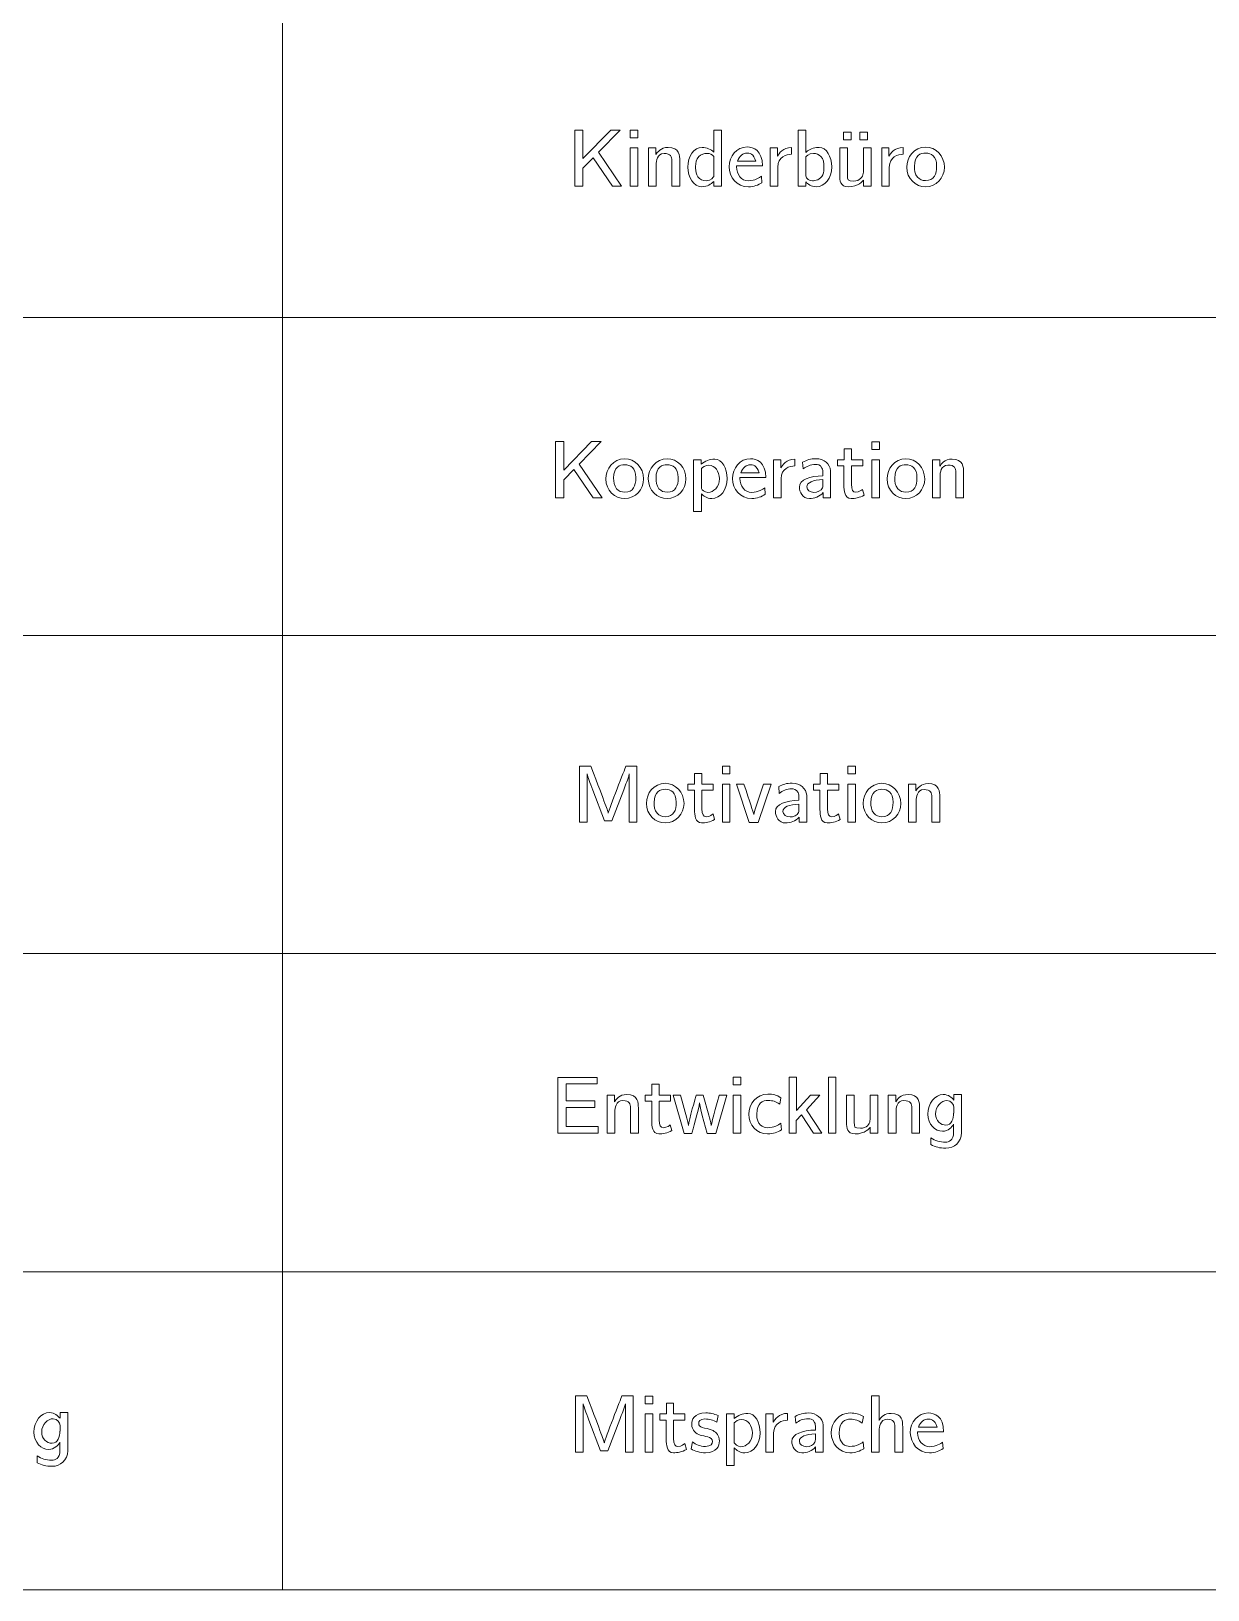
# Model space of a CAD drawing. Header units: inches. Extents: x 0 to 450, y -250 to 0.
# Drawn here: x 130.3 to 222.7, y -250 to -127.5 of the extents above; entities that cross this region are included whole.
import ezdxf

# ---------------------------------------------------------------- set-up
doc = ezdxf.new("R2010")
doc.units = ezdxf.units.IN
doc.header["$MEASUREMENT"] = 0
doc.layers.add('Ebene 1', color=7, linetype='Continuous')
doc.layers.add('Raster', color=7, linetype='Continuous')

msp = doc.modelspace()

# ---------------------------------------------------------------- linework, layer by layer
at = {"layer": 'Ebene 1', "color": 250, "lineweight": 18}
for points in [[(172.98, -135.27), (173.62, -135.27), (173.62, -137.5), (175.8, -135.27), (176.55, -135.27), (174.84, -137.02), (176.65, -139.68), (175.93, -139.68), (174.42, -137.45), (173.62, -138.27), (173.62, -139.68), (172.98, -139.68), (172.98, -135.27)], [(177.34, -135.27), (177.94, -135.27), (177.94, -135.87), (177.34, -135.87), (177.34, -135.27)], [(194.08, -135.45), (194.68, -135.45), (194.68, -136.04), (194.08, -136.04), (194.08, -135.45)], [(195.38, -135.45), (195.98, -135.45), (195.98, -136.04), (195.38, -136.04), (195.38, -135.45)], [(177.34, -136.68), (177.94, -136.68), (177.94, -139.68), (177.34, -139.68), (177.34, -136.68)], [(171.47, -159.76), (172.11, -159.76), (172.11, -161.99), (174.29, -159.76), (175.04, -159.76), (173.33, -161.52), (175.14, -164.18), (174.42, -164.18), (172.91, -161.95), (172.11, -162.77), (172.11, -164.18), (171.47, -164.18), (171.47, -159.76)], [(196.31, -159.77), (196.91, -159.77), (196.91, -160.37), (196.31, -160.37), (196.31, -159.77)], [(196.31, -161.18), (196.91, -161.18), (196.91, -164.18), (196.31, -164.18), (196.31, -161.18)], [(184.57, -185.27), (185.16, -185.27), (185.16, -185.87), (184.57, -185.87), (184.57, -185.27)], [(194.43, -185.27), (195.03, -185.27), (195.03, -185.87), (194.43, -185.87), (194.43, -185.27)], [(184.57, -186.68), (185.16, -186.68), (185.16, -189.68), (184.57, -189.68), (184.57, -186.68)], [(194.43, -186.68), (195.03, -186.68), (195.03, -189.68), (194.43, -189.68), (194.43, -186.68)], [(171.65, -209.73), (174.73, -209.73), (174.73, -210.23), (172.31, -210.23), (172.31, -211.58), (174.54, -211.58), (174.54, -212.09), (172.31, -212.09), (172.31, -213.59), (174.82, -213.59), (174.82, -214.12), (171.65, -214.12), (171.65, -209.73)], [(185.42, -209.71), (186.02, -209.71), (186.02, -210.31), (185.42, -210.31), (185.42, -209.71)], [(189.83, -209.71), (190.39, -209.71), (190.39, -212.32), (191.5, -211.12), (192.23, -211.12), (191.17, -212.27), (192.38, -214.12), (191.73, -214.12), (190.79, -212.67), (190.38, -213.11), (190.38, -214.12), (189.83, -214.12), (189.83, -209.71)], [(192.91, -209.71), (193.5, -209.71), (193.5, -214.12), (192.91, -214.12), (192.91, -209.71)], [(185.42, -211.12), (186.02, -211.12), (186.02, -214.12), (185.42, -214.12), (185.42, -211.12)], [(178.51, -234.77), (179.11, -234.77), (179.11, -235.37), (178.51, -235.37), (178.51, -234.77)], [(178.51, -236.18), (179.11, -236.18), (179.11, -239.18), (178.51, -239.18), (178.51, -236.18)]]:
    msp.add_lwpolyline(points, dxfattribs=at)
for points, knots in [([(183.91, -135.27), (183.91, -135.27), (183.91, -137), (183.91, -137), (183.66, -136.79), (183.35, -136.63), (182.98, -136.63), (182.32, -136.63), (181.86, -137.36), (181.86, -138.18), (181.86, -139.01), (182.32, -139.73), (182.97, -139.73), (183.4, -139.73), (183.68, -139.52), (183.89, -139.31), (183.89, -139.31), (183.89, -139.68), (183.89, -139.68), (183.89, -139.68), (184.5, -139.68), (184.5, -139.68), (184.5, -139.68), (184.5, -135.27), (184.5, -135.27), (184.5, -135.27), (183.91, -135.27), (183.91, -135.27)], [0, 0, 0, 0, 1, 1, 1, 2, 2, 2, 3, 3, 3, 4, 4, 4, 5, 5, 5, 6, 6, 6, 7, 7, 7, 8, 8, 8, 9, 9, 9, 9]), ([(192.17, -136.63), (191.94, -136.63), (191.51, -136.68), (191.12, -137.03), (191.12, -137.03), (191.12, -135.27), (191.12, -135.27), (191.12, -135.27), (190.52, -135.27), (190.52, -135.27), (190.52, -135.27), (190.52, -139.68), (190.52, -139.68), (190.52, -139.68), (191.13, -139.68), (191.13, -139.68), (191.13, -139.68), (191.13, -139.35), (191.13, -139.35), (191.28, -139.5), (191.53, -139.73), (191.95, -139.73), (192.61, -139.73), (193.16, -139.08), (193.16, -138.16), (193.16, -137.38), (192.76, -136.63), (192.17, -136.63)], [0, 0, 0, 0, 1, 1, 1, 2, 2, 2, 3, 3, 3, 4, 4, 4, 5, 5, 5, 6, 6, 6, 7, 7, 7, 8, 8, 8, 9, 9, 9, 9]), ([(178.76, -136.68), (178.76, -136.68), (179.35, -136.68), (179.35, -136.68), (179.35, -136.68), (179.35, -136.99), (179.35, -136.99), (179.35, -136.99), (179.35, -137.2), (179.35, -137.2), (179.45, -137.03), (179.73, -136.63), (180.31, -136.63), (181.2, -136.63), (181.22, -137.31), (181.22, -137.68), (181.22, -137.68), (181.22, -139.68), (181.22, -139.68), (181.22, -139.68), (180.61, -139.68), (180.61, -139.68), (180.61, -139.68), (180.61, -137.67), (180.61, -137.67), (180.61, -137.38), (180.51, -137.11), (179.99, -137.11), (179.42, -137.11), (179.37, -137.74), (179.37, -137.97), (179.37, -137.97), (179.37, -139.68), (179.37, -139.68), (179.37, -139.68), (178.76, -139.68), (178.76, -139.68), (178.76, -139.68), (178.76, -136.68), (178.76, -136.68)], [0, 0, 0, 0, 1, 1, 1, 2, 2, 2, 3, 3, 3, 4, 4, 4, 5, 5, 5, 6, 6, 6, 7, 7, 7, 8, 8, 8, 9, 9, 9, 10, 10, 10, 11, 11, 11, 12, 12, 12, 13, 13, 13, 13]), ([(183.89, -138.91), (183.87, -138.93), (183.71, -139.26), (183.3, -139.26), (183.05, -139.26), (182.8, -139.16), (182.65, -138.96), (182.51, -138.76), (182.48, -138.51), (182.47, -138.27), (182.47, -138.27), (182.47, -138.13), (182.47, -138.13), (182.48, -137.87), (182.51, -137.57), (182.71, -137.36), (182.89, -137.17), (183.16, -137.11), (183.37, -137.11), (183.61, -137.11), (183.75, -137.2), (183.89, -137.35), (183.89, -137.35), (183.89, -138.91), (183.89, -138.91)], [0, 0, 0, 0, 1, 1, 1, 2, 2, 2, 3, 3, 3, 4, 4, 4, 5, 5, 5, 6, 6, 6, 7, 7, 7, 8, 8, 8, 8]), ([(186.62, -139.26), (186.08, -139.26), (185.68, -138.76), (185.68, -138.16), (185.68, -138.16), (185.68, -138.09), (185.68, -138.09), (185.68, -138.09), (187.72, -138.09), (187.72, -138.09), (187.72, -136.86), (187, -136.6), (186.52, -136.6), (185.7, -136.6), (185.11, -137.34), (185.11, -138.16), (185.11, -138.98), (185.71, -139.73), (186.62, -139.73), (187.05, -139.73), (187.4, -139.59), (187.68, -139.41), (187.68, -139.41), (187.64, -138.89), (187.64, -138.89), (187.5, -139), (187.14, -139.26), (186.62, -139.26)], [0, 0, 0, 0, 1, 1, 1, 2, 2, 2, 3, 3, 3, 4, 4, 4, 5, 5, 5, 6, 6, 6, 7, 7, 7, 8, 8, 8, 9, 9, 9, 9]), ([(186.51, -137.08), (186.65, -137.08), (187.05, -137.12), (187.2, -137.72), (187.2, -137.72), (185.75, -137.72), (185.75, -137.72), (185.89, -137.31), (186.2, -137.08), (186.51, -137.08)], [0, 0, 0, 0, 1, 1, 1, 2, 2, 2, 3, 3, 3, 3]), ([(188.33, -136.68), (188.33, -136.68), (188.9, -136.68), (188.9, -136.68), (188.9, -136.68), (188.9, -137.33), (188.9, -137.33), (189.01, -137.12), (189.33, -136.65), (190.01, -136.63), (190.01, -136.63), (190.01, -137.17), (190.01, -137.17), (189.62, -137.18), (188.92, -137.37), (188.92, -138.18), (188.92, -138.18), (188.92, -139.68), (188.92, -139.68), (188.92, -139.68), (188.33, -139.68), (188.33, -139.68), (188.33, -139.68), (188.33, -136.68), (188.33, -136.68)], [0, 0, 0, 0, 1, 1, 1, 2, 2, 2, 3, 3, 3, 4, 4, 4, 5, 5, 5, 6, 6, 6, 7, 7, 7, 8, 8, 8, 8]), ([(192.46, -138.78), (192.28, -139.19), (191.86, -139.26), (191.66, -139.26), (191.41, -139.26), (191.13, -139.09), (191.13, -138.86), (191.13, -138.86), (191.13, -137.38), (191.13, -137.38), (191.16, -137.36), (191.34, -137.11), (191.73, -137.11), (191.94, -137.11), (192.16, -137.17), (192.32, -137.34), (192.53, -137.56), (192.55, -137.87), (192.55, -138.16), (192.55, -138.37), (192.54, -138.58), (192.46, -138.78)], [0, 0, 0, 0, 1, 1, 1, 2, 2, 2, 3, 3, 3, 4, 4, 4, 5, 5, 5, 6, 6, 6, 7, 7, 7, 7]), ([(193.8, -136.68), (193.8, -136.68), (194.41, -136.68), (194.41, -136.68), (194.41, -136.68), (194.41, -138.81), (194.41, -138.81), (194.41, -139.19), (194.39, -139.28), (194.89, -139.28), (195.37, -139.28), (195.61, -138.97), (195.64, -138.69), (195.65, -138.63), (195.65, -138.56), (195.65, -138.49), (195.65, -138.49), (195.65, -136.68), (195.65, -136.68), (195.65, -136.68), (196.26, -136.68), (196.26, -136.68), (196.26, -136.68), (196.26, -139.68), (196.26, -139.68), (196.26, -139.68), (195.66, -139.68), (195.66, -139.68), (195.66, -139.68), (195.66, -139.21), (195.66, -139.21), (195.62, -139.26), (195.25, -139.73), (194.47, -139.73), (193.82, -139.73), (193.8, -139.22), (193.8, -138.85), (193.8, -138.85), (193.8, -136.68), (193.8, -136.68)], [0, 0, 0, 0, 1, 1, 1, 2, 2, 2, 3, 3, 3, 4, 4, 4, 5, 5, 5, 6, 6, 6, 7, 7, 7, 8, 8, 8, 9, 9, 9, 10, 10, 10, 11, 11, 11, 12, 12, 12, 13, 13, 13, 13]), ([(197.09, -136.68), (197.09, -136.68), (197.66, -136.68), (197.66, -136.68), (197.66, -136.68), (197.66, -137.33), (197.66, -137.33), (197.77, -137.12), (198.1, -136.65), (198.77, -136.63), (198.77, -136.63), (198.77, -137.17), (198.77, -137.17), (198.38, -137.18), (197.69, -137.37), (197.69, -138.18), (197.69, -138.18), (197.69, -139.68), (197.69, -139.68), (197.69, -139.68), (197.09, -139.68), (197.09, -139.68), (197.09, -139.68), (197.09, -136.68), (197.09, -136.68)], [0, 0, 0, 0, 1, 1, 1, 2, 2, 2, 3, 3, 3, 4, 4, 4, 5, 5, 5, 6, 6, 6, 7, 7, 7, 8, 8, 8, 8]), ([(200.54, -136.61), (199.63, -136.61), (199.06, -137.41), (199.06, -138.19), (199.06, -139.1), (199.77, -139.73), (200.54, -139.73), (201.38, -139.73), (202.02, -139.02), (202.02, -138.2), (202.02, -137.31), (201.34, -136.61), (200.54, -136.61)], [0, 0, 0, 0, 1, 1, 1, 2, 2, 2, 3, 3, 3, 4, 4, 4, 4]), ([(201.41, -138.12), (201.41, -138.72), (201.22, -139.24), (200.54, -139.24), (200.3, -139.24), (200.06, -139.15), (199.9, -138.97), (199.69, -138.74), (199.67, -138.39), (199.67, -138.13), (199.67, -137.24), (200.16, -137.08), (200.54, -137.08), (200.99, -137.08), (201.4, -137.31), (201.41, -138.09), (201.41, -138.09), (201.41, -138.12), (201.41, -138.12)], [0, 0, 0, 0, 1, 1, 1, 2, 2, 2, 3, 3, 3, 4, 4, 4, 5, 5, 5, 6, 6, 6, 6]), ([(193.61, -161.18), (193.61, -161.18), (194.14, -161.18), (194.14, -161.18), (194.14, -161.18), (194.14, -160.32), (194.14, -160.32), (194.14, -160.32), (194.71, -160.32), (194.71, -160.32), (194.71, -160.32), (194.71, -161.18), (194.71, -161.18), (194.71, -161.18), (195.6, -161.18), (195.6, -161.18), (195.6, -161.18), (195.6, -161.66), (195.6, -161.66), (195.6, -161.66), (194.71, -161.66), (194.71, -161.66), (194.71, -161.66), (194.71, -163.11), (194.71, -163.11), (194.71, -163.57), (194.84, -163.73), (195.04, -163.73), (195.34, -163.73), (195.53, -163.55), (195.58, -163.51), (195.58, -163.51), (195.71, -163.97), (195.71, -163.97), (195.35, -164.16), (194.99, -164.23), (194.68, -164.23), (194.17, -164.23), (194.12, -163.59), (194.12, -163.18), (194.12, -163.18), (194.12, -161.66), (194.12, -161.66), (194.12, -161.66), (193.61, -161.66), (193.61, -161.66), (193.61, -161.66), (193.61, -161.18), (193.61, -161.18)], [0, 0, 0, 0, 1, 1, 1, 2, 2, 2, 3, 3, 3, 4, 4, 4, 5, 5, 5, 6, 6, 6, 7, 7, 7, 8, 8, 8, 9, 9, 9, 10, 10, 10, 11, 11, 11, 12, 12, 12, 13, 13, 13, 14, 14, 14, 15, 15, 15, 16, 16, 16, 16]), ([(176.9, -161.1), (175.99, -161.1), (175.42, -161.9), (175.42, -162.68), (175.42, -163.6), (176.13, -164.23), (176.9, -164.23), (177.74, -164.23), (178.38, -163.52), (178.38, -162.69), (178.38, -161.8), (177.7, -161.1), (176.9, -161.1)], [0, 0, 0, 0, 1, 1, 1, 2, 2, 2, 3, 3, 3, 4, 4, 4, 4]), ([(177.77, -162.61), (177.77, -163.22), (177.58, -163.73), (176.9, -163.73), (176.65, -163.73), (176.42, -163.65), (176.26, -163.47), (176.05, -163.23), (176.03, -162.88), (176.03, -162.62), (176.03, -161.73), (176.52, -161.58), (176.9, -161.58), (177.35, -161.58), (177.76, -161.81), (177.77, -162.58), (177.77, -162.58), (177.77, -162.61), (177.77, -162.61)], [0, 0, 0, 0, 1, 1, 1, 2, 2, 2, 3, 3, 3, 4, 4, 4, 5, 5, 5, 6, 6, 6, 6]), ([(180.23, -161.1), (179.33, -161.1), (178.75, -161.9), (178.75, -162.68), (178.75, -163.6), (179.46, -164.23), (180.23, -164.23), (181.07, -164.23), (181.71, -163.52), (181.71, -162.69), (181.71, -161.8), (181.04, -161.1), (180.23, -161.1)], [0, 0, 0, 0, 1, 1, 1, 2, 2, 2, 3, 3, 3, 4, 4, 4, 4]), ([(181.1, -162.61), (181.1, -163.22), (180.92, -163.73), (180.23, -163.73), (179.99, -163.73), (179.75, -163.65), (179.59, -163.47), (179.38, -163.23), (179.36, -162.88), (179.36, -162.62), (179.36, -161.73), (179.85, -161.58), (180.23, -161.58), (180.68, -161.58), (181.09, -161.81), (181.1, -162.58), (181.1, -162.58), (181.1, -162.61), (181.1, -162.61)], [0, 0, 0, 0, 1, 1, 1, 2, 2, 2, 3, 3, 3, 4, 4, 4, 5, 5, 5, 6, 6, 6, 6]), ([(183.98, -161.13), (183.55, -161.13), (183.2, -161.29), (182.91, -161.53), (182.91, -161.53), (182.91, -161.18), (182.91, -161.18), (182.91, -161.18), (182.31, -161.18), (182.31, -161.18), (182.31, -161.18), (182.31, -165.24), (182.31, -165.24), (182.31, -165.24), (182.92, -165.24), (182.92, -165.24), (182.92, -165.24), (182.92, -163.85), (182.92, -163.85), (183.09, -164.02), (183.34, -164.23), (183.74, -164.23), (184.41, -164.23), (184.95, -163.55), (184.95, -162.67), (184.95, -161.86), (184.56, -161.13), (183.98, -161.13)], [0, 0, 0, 0, 1, 1, 1, 2, 2, 2, 3, 3, 3, 4, 4, 4, 5, 5, 5, 6, 6, 6, 7, 7, 7, 8, 8, 8, 9, 9, 9, 9]), ([(183.44, -163.75), (183.13, -163.75), (182.99, -163.54), (182.92, -163.45), (182.92, -163.45), (182.92, -161.88), (182.92, -161.88), (183.04, -161.76), (183.22, -161.62), (183.51, -161.62), (183.98, -161.62), (184.34, -162.1), (184.34, -162.67), (184.34, -163.34), (183.87, -163.75), (183.44, -163.75)], [0, 0, 0, 0, 1, 1, 1, 2, 2, 2, 3, 3, 3, 4, 4, 4, 5, 5, 5, 5]), ([(186.88, -163.75), (186.34, -163.75), (185.94, -163.26), (185.94, -162.65), (185.94, -162.65), (185.94, -162.59), (185.94, -162.59), (185.94, -162.59), (187.98, -162.59), (187.98, -162.59), (187.98, -161.35), (187.26, -161.1), (186.78, -161.1), (185.96, -161.1), (185.37, -161.84), (185.37, -162.66), (185.37, -163.47), (185.97, -164.23), (186.88, -164.23), (187.31, -164.23), (187.66, -164.09), (187.94, -163.9), (187.94, -163.9), (187.9, -163.39), (187.9, -163.39), (187.76, -163.49), (187.4, -163.75), (186.88, -163.75)], [0, 0, 0, 0, 1, 1, 1, 2, 2, 2, 3, 3, 3, 4, 4, 4, 5, 5, 5, 6, 6, 6, 7, 7, 7, 8, 8, 8, 9, 9, 9, 9]), ([(186.77, -161.58), (186.91, -161.58), (187.31, -161.61), (187.46, -162.21), (187.46, -162.21), (186.01, -162.21), (186.01, -162.21), (186.15, -161.81), (186.46, -161.58), (186.77, -161.58)], [0, 0, 0, 0, 1, 1, 1, 2, 2, 2, 3, 3, 3, 3]), ([(188.59, -161.18), (188.59, -161.18), (189.16, -161.18), (189.16, -161.18), (189.16, -161.18), (189.16, -161.83), (189.16, -161.83), (189.27, -161.62), (189.6, -161.14), (190.27, -161.13), (190.27, -161.13), (190.27, -161.67), (190.27, -161.67), (189.88, -161.67), (189.18, -161.86), (189.18, -162.67), (189.18, -162.67), (189.18, -164.18), (189.18, -164.18), (189.18, -164.18), (188.59, -164.18), (188.59, -164.18), (188.59, -164.18), (188.59, -161.18), (188.59, -161.18)], [0, 0, 0, 0, 1, 1, 1, 2, 2, 2, 3, 3, 3, 4, 4, 4, 5, 5, 5, 6, 6, 6, 7, 7, 7, 8, 8, 8, 8]), ([(193.08, -162.05), (193.04, -161.52), (192.55, -161.1), (191.94, -161.1), (191.5, -161.1), (191.2, -161.2), (190.88, -161.37), (190.88, -161.37), (190.92, -161.9), (190.92, -161.9), (191.2, -161.7), (191.46, -161.55), (191.93, -161.55), (192.01, -161.55), (192.26, -161.55), (192.4, -161.84), (192.47, -161.97), (192.47, -162.07), (192.47, -162.22), (192.47, -162.22), (192.47, -162.44), (192.47, -162.44), (191.46, -162.47), (190.62, -162.74), (190.62, -163.33), (190.62, -163.71), (190.87, -164.23), (191.41, -164.23), (191.79, -164.23), (192.22, -164.09), (192.48, -163.77), (192.48, -163.77), (192.48, -163.95), (192.48, -163.95), (192.48, -163.95), (192.48, -164.18), (192.48, -164.18), (192.48, -164.18), (193.08, -164.18), (193.08, -164.18), (193.08, -164.18), (193.08, -162.26), (193.08, -162.26), (193.08, -162.26), (193.08, -162.05), (193.08, -162.05)], [0, 0, 0, 0, 1, 1, 1, 2, 2, 2, 3, 3, 3, 4, 4, 4, 5, 5, 5, 6, 6, 6, 7, 7, 7, 8, 8, 8, 9, 9, 9, 10, 10, 10, 11, 11, 11, 12, 12, 12, 13, 13, 13, 14, 14, 14, 15, 15, 15, 15]), ([(198.99, -161.1), (198.09, -161.1), (197.51, -161.9), (197.51, -162.68), (197.51, -163.6), (198.22, -164.23), (198.99, -164.23), (199.84, -164.23), (200.47, -163.52), (200.47, -162.69), (200.47, -161.8), (199.8, -161.1), (198.99, -161.1)], [0, 0, 0, 0, 1, 1, 1, 2, 2, 2, 3, 3, 3, 4, 4, 4, 4]), ([(199.86, -162.61), (199.86, -163.22), (199.68, -163.73), (198.99, -163.73), (198.75, -163.73), (198.52, -163.65), (198.36, -163.47), (198.15, -163.23), (198.12, -162.88), (198.12, -162.62), (198.12, -161.73), (198.62, -161.58), (198.99, -161.58), (199.44, -161.58), (199.86, -161.81), (199.86, -162.58), (199.86, -162.58), (199.86, -162.61), (199.86, -162.61)], [0, 0, 0, 0, 1, 1, 1, 2, 2, 2, 3, 3, 3, 4, 4, 4, 5, 5, 5, 6, 6, 6, 6]), ([(201.07, -161.18), (201.07, -161.18), (201.65, -161.18), (201.65, -161.18), (201.65, -161.18), (201.65, -161.48), (201.65, -161.48), (201.65, -161.48), (201.66, -161.7), (201.66, -161.7), (201.76, -161.53), (202.04, -161.13), (202.62, -161.13), (203.51, -161.13), (203.53, -161.8), (203.53, -162.18), (203.53, -162.18), (203.53, -164.18), (203.53, -164.18), (203.53, -164.18), (202.92, -164.18), (202.92, -164.18), (202.92, -164.18), (202.92, -162.16), (202.92, -162.16), (202.92, -161.88), (202.82, -161.6), (202.3, -161.6), (201.73, -161.6), (201.68, -162.24), (201.68, -162.46), (201.68, -162.46), (201.68, -164.18), (201.68, -164.18), (201.68, -164.18), (201.07, -164.18), (201.07, -164.18), (201.07, -164.18), (201.07, -161.18), (201.07, -161.18)], [0, 0, 0, 0, 1, 1, 1, 2, 2, 2, 3, 3, 3, 4, 4, 4, 5, 5, 5, 6, 6, 6, 7, 7, 7, 8, 8, 8, 9, 9, 9, 10, 10, 10, 11, 11, 11, 12, 12, 12, 13, 13, 13, 13]), ([(192.47, -163.14), (192.47, -163.23), (192.47, -163.32), (192.43, -163.4), (192.33, -163.62), (192.04, -163.75), (191.77, -163.75), (191.46, -163.75), (191.21, -163.57), (191.21, -163.32), (191.21, -162.97), (191.71, -162.77), (192.47, -162.74), (192.47, -162.74), (192.47, -163.14), (192.47, -163.14)], [0, 0, 0, 0, 1, 1, 1, 2, 2, 2, 3, 3, 3, 4, 4, 4, 5, 5, 5, 5]), ([(173.35, -185.27), (173.35, -185.27), (174.23, -185.27), (174.23, -185.27), (175.4, -188.3), (175.58, -188.81), (175.61, -188.96), (175.66, -188.63), (176.93, -185.45), (176.99, -185.27), (176.99, -185.27), (177.86, -185.27), (177.86, -185.27), (177.86, -185.27), (177.86, -189.68), (177.86, -189.68), (177.86, -189.68), (177.26, -189.68), (177.26, -189.68), (177.26, -189.68), (177.26, -185.88), (177.26, -185.88), (177.14, -186.32), (176.97, -186.7), (176.83, -187.12), (176.83, -187.12), (175.89, -189.57), (175.89, -189.57), (175.89, -189.57), (175.31, -189.57), (175.31, -189.57), (175.31, -189.57), (174.39, -187.16), (174.39, -187.16), (174.16, -186.53), (174.01, -186.14), (173.95, -185.88), (173.95, -185.88), (173.95, -189.68), (173.95, -189.68), (173.95, -189.68), (173.35, -189.68), (173.35, -189.68), (173.35, -189.68), (173.35, -185.27), (173.35, -185.27)], [0, 0, 0, 0, 1, 1, 1, 2, 2, 2, 3, 3, 3, 4, 4, 4, 5, 5, 5, 6, 6, 6, 7, 7, 7, 8, 8, 8, 9, 9, 9, 10, 10, 10, 11, 11, 11, 12, 12, 12, 13, 13, 13, 14, 14, 14, 15, 15, 15, 15]), ([(181.87, -186.68), (181.87, -186.68), (182.39, -186.68), (182.39, -186.68), (182.39, -186.68), (182.39, -185.83), (182.39, -185.83), (182.39, -185.83), (182.96, -185.83), (182.96, -185.83), (182.96, -185.83), (182.96, -186.68), (182.96, -186.68), (182.96, -186.68), (183.85, -186.68), (183.85, -186.68), (183.85, -186.68), (183.85, -187.16), (183.85, -187.16), (183.85, -187.16), (182.96, -187.16), (182.96, -187.16), (182.96, -187.16), (182.96, -188.62), (182.96, -188.62), (182.96, -189.08), (183.09, -189.24), (183.29, -189.24), (183.6, -189.24), (183.79, -189.05), (183.84, -189.01), (183.84, -189.01), (183.96, -189.47), (183.96, -189.47), (183.6, -189.67), (183.25, -189.73), (182.93, -189.73), (182.43, -189.73), (182.38, -189.1), (182.38, -188.68), (182.38, -188.68), (182.38, -187.16), (182.38, -187.16), (182.38, -187.16), (181.87, -187.16), (181.87, -187.16), (181.87, -187.16), (181.87, -186.68), (181.87, -186.68)], [0, 0, 0, 0, 1, 1, 1, 2, 2, 2, 3, 3, 3, 4, 4, 4, 5, 5, 5, 6, 6, 6, 7, 7, 7, 8, 8, 8, 9, 9, 9, 10, 10, 10, 11, 11, 11, 12, 12, 12, 13, 13, 13, 14, 14, 14, 15, 15, 15, 16, 16, 16, 16]), ([(191.73, -186.68), (191.73, -186.68), (192.26, -186.68), (192.26, -186.68), (192.26, -186.68), (192.26, -185.83), (192.26, -185.83), (192.26, -185.83), (192.83, -185.83), (192.83, -185.83), (192.83, -185.83), (192.83, -186.68), (192.83, -186.68), (192.83, -186.68), (193.72, -186.68), (193.72, -186.68), (193.72, -186.68), (193.72, -187.16), (193.72, -187.16), (193.72, -187.16), (192.83, -187.16), (192.83, -187.16), (192.83, -187.16), (192.83, -188.62), (192.83, -188.62), (192.83, -189.08), (192.96, -189.24), (193.16, -189.24), (193.46, -189.24), (193.65, -189.05), (193.7, -189.01), (193.7, -189.01), (193.83, -189.47), (193.83, -189.47), (193.47, -189.67), (193.11, -189.73), (192.8, -189.73), (192.29, -189.73), (192.24, -189.1), (192.24, -188.68), (192.24, -188.68), (192.24, -187.16), (192.24, -187.16), (192.24, -187.16), (191.73, -187.16), (191.73, -187.16), (191.73, -187.16), (191.73, -186.68), (191.73, -186.68)], [0, 0, 0, 0, 1, 1, 1, 2, 2, 2, 3, 3, 3, 4, 4, 4, 5, 5, 5, 6, 6, 6, 7, 7, 7, 8, 8, 8, 9, 9, 9, 10, 10, 10, 11, 11, 11, 12, 12, 12, 13, 13, 13, 14, 14, 14, 15, 15, 15, 16, 16, 16, 16]), ([(180.08, -186.61), (179.18, -186.61), (178.6, -187.41), (178.6, -188.19), (178.6, -189.1), (179.31, -189.73), (180.08, -189.73), (180.92, -189.73), (181.56, -189.02), (181.56, -188.2), (181.56, -187.31), (180.88, -186.61), (180.08, -186.61)], [0, 0, 0, 0, 1, 1, 1, 2, 2, 2, 3, 3, 3, 4, 4, 4, 4]), ([(180.95, -188.12), (180.95, -188.72), (180.76, -189.24), (180.08, -189.24), (179.84, -189.24), (179.6, -189.15), (179.44, -188.97), (179.23, -188.74), (179.21, -188.39), (179.21, -188.13), (179.21, -187.24), (179.7, -187.08), (180.08, -187.08), (180.53, -187.08), (180.94, -187.31), (180.95, -188.09), (180.95, -188.09), (180.95, -188.12), (180.95, -188.12)], [0, 0, 0, 0, 1, 1, 1, 2, 2, 2, 3, 3, 3, 4, 4, 4, 5, 5, 5, 6, 6, 6, 6]), ([(186.27, -186.68), (186.74, -188.11), (186.99, -188.82), (187.04, -189.07), (187.04, -189.07), (187.13, -188.73), (187.13, -188.73), (187.13, -188.73), (187.8, -186.68), (187.8, -186.68), (187.8, -186.68), (188.4, -186.68), (188.4, -186.68), (188.4, -186.68), (187.38, -189.7), (187.38, -189.7), (187.38, -189.7), (186.69, -189.7), (186.69, -189.7), (186.69, -189.7), (185.67, -186.68), (185.67, -186.68), (185.67, -186.68), (186.27, -186.68), (186.27, -186.68)], [0, 0, 0, 0, 1, 1, 1, 2, 2, 2, 3, 3, 3, 4, 4, 4, 5, 5, 5, 6, 6, 6, 7, 7, 7, 8, 8, 8, 8]), ([(191.2, -187.55), (191.16, -187.02), (190.68, -186.6), (190.06, -186.6), (189.62, -186.6), (189.32, -186.7), (189, -186.87), (189, -186.87), (189.04, -187.41), (189.04, -187.41), (189.32, -187.2), (189.58, -187.05), (190.05, -187.05), (190.14, -187.05), (190.38, -187.06), (190.52, -187.34), (190.59, -187.48), (190.59, -187.57), (190.59, -187.73), (190.59, -187.73), (190.59, -187.95), (190.59, -187.95), (189.58, -187.98), (188.74, -188.24), (188.74, -188.84), (188.74, -189.21), (188.99, -189.73), (189.53, -189.73), (189.91, -189.73), (190.34, -189.59), (190.6, -189.28), (190.6, -189.28), (190.61, -189.45), (190.61, -189.45), (190.61, -189.45), (190.61, -189.68), (190.61, -189.68), (190.61, -189.68), (191.2, -189.68), (191.2, -189.68), (191.2, -189.68), (191.2, -187.76), (191.2, -187.76), (191.2, -187.76), (191.2, -187.55), (191.2, -187.55)], [0, 0, 0, 0, 1, 1, 1, 2, 2, 2, 3, 3, 3, 4, 4, 4, 5, 5, 5, 6, 6, 6, 7, 7, 7, 8, 8, 8, 9, 9, 9, 10, 10, 10, 11, 11, 11, 12, 12, 12, 13, 13, 13, 14, 14, 14, 15, 15, 15, 15]), ([(197.11, -186.61), (196.21, -186.61), (195.63, -187.41), (195.63, -188.19), (195.63, -189.1), (196.35, -189.73), (197.11, -189.73), (197.96, -189.73), (198.59, -189.02), (198.59, -188.2), (198.59, -187.31), (197.92, -186.61), (197.11, -186.61)], [0, 0, 0, 0, 1, 1, 1, 2, 2, 2, 3, 3, 3, 4, 4, 4, 4]), ([(197.98, -188.12), (197.98, -188.72), (197.8, -189.24), (197.11, -189.24), (196.87, -189.24), (196.64, -189.15), (196.48, -188.97), (196.27, -188.74), (196.24, -188.39), (196.24, -188.13), (196.24, -187.24), (196.74, -187.08), (197.11, -187.08), (197.56, -187.08), (197.98, -187.31), (197.98, -188.09), (197.98, -188.09), (197.98, -188.12), (197.98, -188.12)], [0, 0, 0, 0, 1, 1, 1, 2, 2, 2, 3, 3, 3, 4, 4, 4, 5, 5, 5, 6, 6, 6, 6]), ([(199.19, -186.68), (199.19, -186.68), (199.77, -186.68), (199.77, -186.68), (199.77, -186.68), (199.77, -186.99), (199.77, -186.99), (199.77, -186.99), (199.78, -187.2), (199.78, -187.2), (199.88, -187.03), (200.16, -186.63), (200.74, -186.63), (201.63, -186.63), (201.65, -187.31), (201.65, -187.68), (201.65, -187.68), (201.65, -189.68), (201.65, -189.68), (201.65, -189.68), (201.04, -189.68), (201.04, -189.68), (201.04, -189.68), (201.04, -187.67), (201.04, -187.67), (201.04, -187.38), (200.94, -187.11), (200.42, -187.11), (199.85, -187.11), (199.8, -187.74), (199.8, -187.97), (199.8, -187.97), (199.8, -189.68), (199.8, -189.68), (199.8, -189.68), (199.19, -189.68), (199.19, -189.68), (199.19, -189.68), (199.19, -186.68), (199.19, -186.68)], [0, 0, 0, 0, 1, 1, 1, 2, 2, 2, 3, 3, 3, 4, 4, 4, 5, 5, 5, 6, 6, 6, 7, 7, 7, 8, 8, 8, 9, 9, 9, 10, 10, 10, 11, 11, 11, 12, 12, 12, 13, 13, 13, 13]), ([(190.59, -188.65), (190.59, -188.74), (190.59, -188.82), (190.55, -188.91), (190.45, -189.13), (190.16, -189.26), (189.89, -189.26), (189.58, -189.26), (189.33, -189.08), (189.33, -188.82), (189.33, -188.48), (189.83, -188.28), (190.59, -188.25), (190.59, -188.25), (190.59, -188.65), (190.59, -188.65)], [0, 0, 0, 0, 1, 1, 1, 2, 2, 2, 3, 3, 3, 4, 4, 4, 5, 5, 5, 5]), ([(178.51, -211.12), (178.51, -211.12), (179.03, -211.12), (179.03, -211.12), (179.03, -211.12), (179.03, -210.27), (179.03, -210.27), (179.03, -210.27), (179.6, -210.27), (179.6, -210.27), (179.6, -210.27), (179.6, -211.12), (179.6, -211.12), (179.6, -211.12), (180.49, -211.12), (180.49, -211.12), (180.49, -211.12), (180.49, -211.6), (180.49, -211.6), (180.49, -211.6), (179.6, -211.6), (179.6, -211.6), (179.6, -211.6), (179.6, -213.06), (179.6, -213.06), (179.6, -213.52), (179.74, -213.68), (179.93, -213.68), (180.24, -213.68), (180.43, -213.49), (180.48, -213.46), (180.48, -213.46), (180.61, -213.91), (180.61, -213.91), (180.25, -214.11), (179.89, -214.17), (179.58, -214.17), (179.07, -214.17), (179.02, -213.54), (179.02, -213.13), (179.02, -213.13), (179.02, -211.6), (179.02, -211.6), (179.02, -211.6), (178.51, -211.6), (178.51, -211.6), (178.51, -211.6), (178.51, -211.12), (178.51, -211.12)], [0, 0, 0, 0, 1, 1, 1, 2, 2, 2, 3, 3, 3, 4, 4, 4, 5, 5, 5, 6, 6, 6, 7, 7, 7, 8, 8, 8, 9, 9, 9, 10, 10, 10, 11, 11, 11, 12, 12, 12, 13, 13, 13, 14, 14, 14, 15, 15, 15, 16, 16, 16, 16]), ([(175.51, -211.12), (175.51, -211.12), (176.1, -211.12), (176.1, -211.12), (176.1, -211.12), (176.1, -211.43), (176.1, -211.43), (176.1, -211.43), (176.1, -211.65), (176.1, -211.65), (176.2, -211.47), (176.49, -211.07), (177.06, -211.07), (177.95, -211.07), (177.97, -211.75), (177.97, -212.12), (177.97, -212.12), (177.97, -214.12), (177.97, -214.12), (177.97, -214.12), (177.36, -214.12), (177.36, -214.12), (177.36, -214.12), (177.36, -212.11), (177.36, -212.11), (177.36, -211.82), (177.27, -211.55), (176.75, -211.55), (176.17, -211.55), (176.12, -212.19), (176.12, -212.41), (176.12, -212.41), (176.12, -214.12), (176.12, -214.12), (176.12, -214.12), (175.51, -214.12), (175.51, -214.12), (175.51, -214.12), (175.51, -211.12), (175.51, -211.12)], [0, 0, 0, 0, 1, 1, 1, 2, 2, 2, 3, 3, 3, 4, 4, 4, 5, 5, 5, 6, 6, 6, 7, 7, 7, 8, 8, 8, 9, 9, 9, 10, 10, 10, 11, 11, 11, 12, 12, 12, 13, 13, 13, 13]), ([(181.29, -211.12), (181.29, -211.12), (181.78, -212.92), (181.78, -212.92), (181.78, -212.92), (181.88, -213.35), (181.88, -213.35), (181.88, -213.35), (181.91, -213.51), (181.91, -213.51), (181.93, -213.14), (182.49, -211.21), (182.52, -211.12), (182.52, -211.12), (183.06, -211.12), (183.06, -211.12), (183.06, -211.12), (183.5, -212.69), (183.5, -212.69), (183.57, -212.97), (183.65, -213.23), (183.7, -213.51), (183.74, -213.18), (184.28, -211.31), (184.33, -211.12), (184.33, -211.12), (184.91, -211.12), (184.91, -211.12), (184.91, -211.12), (184.05, -214.14), (184.05, -214.14), (184.05, -214.14), (183.37, -214.14), (183.37, -214.14), (183.37, -214.14), (182.98, -212.72), (182.98, -212.72), (182.98, -212.72), (182.87, -212.27), (182.87, -212.27), (182.87, -212.27), (182.79, -211.88), (182.79, -211.88), (182.79, -211.88), (182.77, -211.73), (182.77, -211.73), (182.74, -212.22), (182.2, -214.01), (182.17, -214.14), (182.17, -214.14), (181.56, -214.14), (181.56, -214.14), (181.56, -214.14), (180.7, -211.12), (180.7, -211.12), (180.7, -211.12), (181.29, -211.12), (181.29, -211.12)], [0, 0, 0, 0, 1, 1, 1, 2, 2, 2, 3, 3, 3, 4, 4, 4, 5, 5, 5, 6, 6, 6, 7, 7, 7, 8, 8, 8, 9, 9, 9, 10, 10, 10, 11, 11, 11, 12, 12, 12, 13, 13, 13, 14, 14, 14, 15, 15, 15, 16, 16, 16, 17, 17, 17, 18, 18, 18, 19, 19, 19, 19]), ([(188.14, -211.04), (188.6, -211.04), (188.8, -211.11), (189.17, -211.32), (189.17, -211.32), (189.08, -211.84), (189.08, -211.84), (188.75, -211.62), (188.58, -211.54), (188.14, -211.54), (187.79, -211.54), (187.27, -211.7), (187.27, -212.62), (187.27, -213.47), (187.78, -213.68), (188.12, -213.68), (188.65, -213.68), (188.95, -213.47), (189.17, -213.33), (189.17, -213.33), (189.21, -213.86), (189.21, -213.86), (188.91, -214.04), (188.58, -214.17), (188.13, -214.17), (187.26, -214.17), (186.66, -213.45), (186.66, -212.62), (186.66, -211.8), (187.25, -211.04), (188.14, -211.04)], [0, 0, 0, 0, 1, 1, 1, 2, 2, 2, 3, 3, 3, 4, 4, 4, 5, 5, 5, 6, 6, 6, 7, 7, 7, 8, 8, 8, 9, 9, 9, 10, 10, 10, 10]), ([(194.33, -211.12), (194.33, -211.12), (194.94, -211.12), (194.94, -211.12), (194.94, -211.12), (194.94, -213.25), (194.94, -213.25), (194.94, -213.63), (194.92, -213.72), (195.42, -213.72), (195.9, -213.72), (196.14, -213.41), (196.17, -213.13), (196.18, -213.07), (196.18, -213), (196.18, -212.93), (196.18, -212.93), (196.18, -211.12), (196.18, -211.12), (196.18, -211.12), (196.79, -211.12), (196.79, -211.12), (196.79, -211.12), (196.79, -214.12), (196.79, -214.12), (196.79, -214.12), (196.19, -214.12), (196.19, -214.12), (196.19, -214.12), (196.19, -213.65), (196.19, -213.65), (196.15, -213.7), (195.78, -214.17), (195, -214.17), (194.35, -214.17), (194.33, -213.66), (194.33, -213.29), (194.33, -213.29), (194.33, -211.12), (194.33, -211.12)], [0, 0, 0, 0, 1, 1, 1, 2, 2, 2, 3, 3, 3, 4, 4, 4, 5, 5, 5, 6, 6, 6, 7, 7, 7, 8, 8, 8, 9, 9, 9, 10, 10, 10, 11, 11, 11, 12, 12, 12, 13, 13, 13, 13]), ([(197.61, -211.12), (197.61, -211.12), (198.2, -211.12), (198.2, -211.12), (198.2, -211.12), (198.2, -211.43), (198.2, -211.43), (198.2, -211.43), (198.2, -211.65), (198.2, -211.65), (198.3, -211.47), (198.58, -211.07), (199.16, -211.07), (200.05, -211.07), (200.07, -211.75), (200.07, -212.12), (200.07, -212.12), (200.07, -214.12), (200.07, -214.12), (200.07, -214.12), (199.46, -214.12), (199.46, -214.12), (199.46, -214.12), (199.46, -212.11), (199.46, -212.11), (199.46, -211.82), (199.36, -211.55), (198.84, -211.55), (198.27, -211.55), (198.22, -212.19), (198.22, -212.41), (198.22, -212.41), (198.22, -214.12), (198.22, -214.12), (198.22, -214.12), (197.61, -214.12), (197.61, -214.12), (197.61, -214.12), (197.61, -211.12), (197.61, -211.12)], [0, 0, 0, 0, 1, 1, 1, 2, 2, 2, 3, 3, 3, 4, 4, 4, 5, 5, 5, 6, 6, 6, 7, 7, 7, 8, 8, 8, 9, 9, 9, 10, 10, 10, 11, 11, 11, 12, 12, 12, 13, 13, 13, 13]), ([(202.76, -211.07), (202.76, -211.07), (202.76, -211.52), (202.76, -211.52), (202.6, -211.32), (202.34, -211.07), (201.93, -211.07), (201.28, -211.07), (200.71, -211.75), (200.71, -212.61), (200.71, -213.44), (201.29, -213.96), (201.86, -213.96), (202.32, -213.96), (202.6, -213.65), (202.74, -213.4), (202.74, -213.4), (202.74, -213.61), (202.74, -213.61), (202.74, -213.61), (202.74, -214.06), (202.74, -214.06), (202.74, -214.67), (202.36, -214.82), (202.11, -214.82), (201.63, -214.82), (201.33, -214.69), (200.95, -214.48), (200.95, -214.48), (200.95, -215.01), (200.95, -215.01), (201.33, -215.2), (201.64, -215.29), (202.13, -215.29), (202.79, -215.29), (203.35, -214.83), (203.35, -214.07), (203.35, -214.07), (203.35, -211.07), (203.35, -211.07), (203.35, -211.07), (202.76, -211.07), (202.76, -211.07)], [0, 0, 0, 0, 1, 1, 1, 2, 2, 2, 3, 3, 3, 4, 4, 4, 5, 5, 5, 6, 6, 6, 7, 7, 7, 8, 8, 8, 9, 9, 9, 10, 10, 10, 11, 11, 11, 12, 12, 12, 13, 13, 13, 14, 14, 14, 14]), ([(202.76, -212.53), (202.76, -212.53), (202.74, -212.53), (202.74, -212.53), (202.74, -212.95), (202.6, -213.48), (202.14, -213.48), (201.73, -213.48), (201.32, -213.13), (201.32, -212.61), (201.32, -211.98), (201.78, -211.55), (202.22, -211.55), (202.55, -211.55), (202.76, -211.86), (202.76, -212.08), (202.76, -212.08), (202.76, -212.53), (202.76, -212.53)], [0, 0, 0, 0, 1, 1, 1, 2, 2, 2, 3, 3, 3, 4, 4, 4, 5, 5, 5, 6, 6, 6, 6]), ([(173.04, -234.76), (173.04, -234.76), (173.92, -234.76), (173.92, -234.76), (175.09, -237.8), (175.26, -238.31), (175.3, -238.46), (175.35, -238.13), (176.62, -234.94), (176.67, -234.76), (176.67, -234.76), (177.55, -234.76), (177.55, -234.76), (177.55, -234.76), (177.55, -239.18), (177.55, -239.18), (177.55, -239.18), (176.95, -239.18), (176.95, -239.18), (176.95, -239.18), (176.95, -235.38), (176.95, -235.38), (176.83, -235.81), (176.66, -236.2), (176.52, -236.61), (176.52, -236.61), (175.58, -239.07), (175.58, -239.07), (175.58, -239.07), (175, -239.07), (175, -239.07), (175, -239.07), (174.08, -236.66), (174.08, -236.66), (173.85, -236.02), (173.7, -235.64), (173.64, -235.38), (173.64, -235.38), (173.64, -239.18), (173.64, -239.18), (173.64, -239.18), (173.04, -239.18), (173.04, -239.18), (173.04, -239.18), (173.04, -234.76), (173.04, -234.76)], [0, 0, 0, 0, 1, 1, 1, 2, 2, 2, 3, 3, 3, 4, 4, 4, 5, 5, 5, 6, 6, 6, 7, 7, 7, 8, 8, 8, 9, 9, 9, 10, 10, 10, 11, 11, 11, 12, 12, 12, 13, 13, 13, 14, 14, 14, 15, 15, 15, 15]), ([(196.28, -234.76), (196.28, -234.76), (196.88, -234.76), (196.88, -234.76), (196.88, -234.76), (196.88, -236.41), (196.88, -236.41), (196.88, -236.41), (196.88, -236.68), (196.88, -236.68), (197.05, -236.4), (197.36, -236.13), (197.83, -236.13), (198.72, -236.13), (198.74, -236.79), (198.74, -237.18), (198.74, -237.18), (198.74, -239.18), (198.74, -239.18), (198.74, -239.18), (198.13, -239.18), (198.13, -239.18), (198.13, -239.18), (198.13, -237.16), (198.13, -237.16), (198.13, -236.88), (198.03, -236.6), (197.51, -236.6), (196.94, -236.6), (196.89, -237.24), (196.89, -237.46), (196.89, -237.46), (196.89, -239.18), (196.89, -239.18), (196.89, -239.18), (196.28, -239.18), (196.28, -239.18), (196.28, -239.18), (196.28, -234.76), (196.28, -234.76)], [0, 0, 0, 0, 1, 1, 1, 2, 2, 2, 3, 3, 3, 4, 4, 4, 5, 5, 5, 6, 6, 6, 7, 7, 7, 8, 8, 8, 9, 9, 9, 10, 10, 10, 11, 11, 11, 12, 12, 12, 13, 13, 13, 13]), ([(132.53, -236.07), (132.53, -236.07), (132.53, -236.52), (132.53, -236.52), (132.37, -236.32), (132.11, -236.07), (131.7, -236.07), (131.05, -236.07), (130.48, -236.75), (130.48, -237.61), (130.48, -238.44), (131.07, -238.96), (131.63, -238.96), (132.09, -238.96), (132.37, -238.65), (132.51, -238.4), (132.51, -238.4), (132.52, -238.61), (132.52, -238.61), (132.52, -238.61), (132.52, -239.06), (132.52, -239.06), (132.52, -239.67), (132.13, -239.82), (131.89, -239.82), (131.4, -239.82), (131.1, -239.69), (130.72, -239.48), (130.72, -239.48), (130.72, -240.01), (130.72, -240.01), (131.11, -240.2), (131.42, -240.29), (131.9, -240.29), (132.56, -240.29), (133.13, -239.83), (133.13, -239.07), (133.13, -239.07), (133.13, -236.07), (133.13, -236.07), (133.13, -236.07), (132.53, -236.07), (132.53, -236.07)], [0, 0, 0, 0, 1, 1, 1, 2, 2, 2, 3, 3, 3, 4, 4, 4, 5, 5, 5, 6, 6, 6, 7, 7, 7, 8, 8, 8, 9, 9, 9, 10, 10, 10, 11, 11, 11, 12, 12, 12, 13, 13, 13, 14, 14, 14, 14]), ([(179.65, -236.18), (179.65, -236.18), (180.17, -236.18), (180.17, -236.18), (180.17, -236.18), (180.17, -235.32), (180.17, -235.32), (180.17, -235.32), (180.74, -235.32), (180.74, -235.32), (180.74, -235.32), (180.74, -236.18), (180.74, -236.18), (180.74, -236.18), (181.63, -236.18), (181.63, -236.18), (181.63, -236.18), (181.63, -236.66), (181.63, -236.66), (181.63, -236.66), (180.74, -236.66), (180.74, -236.66), (180.74, -236.66), (180.74, -238.11), (180.74, -238.11), (180.74, -238.57), (180.88, -238.73), (181.07, -238.73), (181.38, -238.73), (181.57, -238.55), (181.62, -238.51), (181.62, -238.51), (181.75, -238.97), (181.75, -238.97), (181.39, -239.16), (181.03, -239.23), (180.72, -239.23), (180.21, -239.23), (180.16, -238.59), (180.16, -238.18), (180.16, -238.18), (180.16, -236.66), (180.16, -236.66), (180.16, -236.66), (179.65, -236.66), (179.65, -236.66), (179.65, -236.66), (179.65, -236.18), (179.65, -236.18)], [0, 0, 0, 0, 1, 1, 1, 2, 2, 2, 3, 3, 3, 4, 4, 4, 5, 5, 5, 6, 6, 6, 7, 7, 7, 8, 8, 8, 9, 9, 9, 10, 10, 10, 11, 11, 11, 12, 12, 12, 13, 13, 13, 14, 14, 14, 15, 15, 15, 16, 16, 16, 16]), ([(182.22, -238.38), (182.49, -238.57), (182.79, -238.73), (183.25, -238.73), (183.68, -238.73), (183.79, -238.5), (183.79, -238.34), (183.79, -237.93), (183.16, -237.95), (182.83, -237.84), (182.53, -237.74), (182.16, -237.46), (182.16, -236.99), (182.16, -236.65), (182.33, -236.1), (183.26, -236.1), (183.64, -236.1), (183.87, -236.15), (184.24, -236.31), (184.24, -236.31), (184.15, -236.83), (184.15, -236.83), (183.82, -236.66), (183.58, -236.57), (183.19, -236.57), (182.79, -236.57), (182.71, -236.78), (182.71, -236.92), (182.71, -237.06), (182.81, -237.19), (182.99, -237.25), (183.2, -237.32), (183.54, -237.32), (183.84, -237.49), (184.08, -237.62), (184.34, -237.89), (184.34, -238.29), (184.34, -238.67), (184.15, -239.23), (183.25, -239.23), (182.78, -239.23), (182.41, -239.09), (182.12, -238.93), (182.12, -238.93), (182.22, -238.38), (182.22, -238.38)], [0, 0, 0, 0, 1, 1, 1, 2, 2, 2, 3, 3, 3, 4, 4, 4, 5, 5, 5, 6, 6, 6, 7, 7, 7, 8, 8, 8, 9, 9, 9, 10, 10, 10, 11, 11, 11, 12, 12, 12, 13, 13, 13, 14, 14, 14, 15, 15, 15, 15]), ([(186.57, -236.13), (186.14, -236.13), (185.79, -236.29), (185.5, -236.53), (185.5, -236.53), (185.5, -236.18), (185.5, -236.18), (185.5, -236.18), (184.9, -236.18), (184.9, -236.18), (184.9, -236.18), (184.9, -240.24), (184.9, -240.24), (184.9, -240.24), (185.51, -240.24), (185.51, -240.24), (185.51, -240.24), (185.51, -238.85), (185.51, -238.85), (185.68, -239.02), (185.93, -239.23), (186.33, -239.23), (187, -239.23), (187.54, -238.55), (187.54, -237.67), (187.54, -236.86), (187.15, -236.13), (186.57, -236.13)], [0, 0, 0, 0, 1, 1, 1, 2, 2, 2, 3, 3, 3, 4, 4, 4, 5, 5, 5, 6, 6, 6, 7, 7, 7, 8, 8, 8, 9, 9, 9, 9]), ([(188, -236.18), (188, -236.18), (188.57, -236.18), (188.57, -236.18), (188.57, -236.18), (188.57, -236.83), (188.57, -236.83), (188.69, -236.62), (189.01, -236.14), (189.68, -236.13), (189.68, -236.13), (189.68, -236.67), (189.68, -236.67), (189.3, -236.67), (188.6, -236.86), (188.6, -237.67), (188.6, -237.67), (188.6, -239.18), (188.6, -239.18), (188.6, -239.18), (188, -239.18), (188, -239.18), (188, -239.18), (188, -236.18), (188, -236.18)], [0, 0, 0, 0, 1, 1, 1, 2, 2, 2, 3, 3, 3, 4, 4, 4, 5, 5, 5, 6, 6, 6, 7, 7, 7, 8, 8, 8, 8]), ([(192.49, -237.05), (192.45, -236.52), (191.97, -236.1), (191.35, -236.1), (190.92, -236.1), (190.61, -236.2), (190.29, -236.37), (190.29, -236.37), (190.34, -236.9), (190.34, -236.9), (190.61, -236.7), (190.88, -236.55), (191.34, -236.55), (191.43, -236.55), (191.67, -236.55), (191.82, -236.84), (191.88, -236.97), (191.88, -237.07), (191.88, -237.22), (191.88, -237.22), (191.88, -237.44), (191.88, -237.44), (190.88, -237.47), (190.03, -237.74), (190.03, -238.33), (190.03, -238.71), (190.28, -239.23), (190.82, -239.23), (191.2, -239.23), (191.64, -239.09), (191.89, -238.77), (191.89, -238.77), (191.9, -238.95), (191.9, -238.95), (191.9, -238.95), (191.9, -239.18), (191.9, -239.18), (191.9, -239.18), (192.5, -239.18), (192.5, -239.18), (192.5, -239.18), (192.5, -237.26), (192.5, -237.26), (192.5, -237.26), (192.49, -237.05), (192.49, -237.05)], [0, 0, 0, 0, 1, 1, 1, 2, 2, 2, 3, 3, 3, 4, 4, 4, 5, 5, 5, 6, 6, 6, 7, 7, 7, 8, 8, 8, 9, 9, 9, 10, 10, 10, 11, 11, 11, 12, 12, 12, 13, 13, 13, 14, 14, 14, 15, 15, 15, 15]), ([(194.61, -236.1), (195.07, -236.1), (195.27, -236.17), (195.65, -236.37), (195.65, -236.37), (195.56, -236.89), (195.56, -236.89), (195.22, -236.67), (195.06, -236.59), (194.61, -236.59), (194.26, -236.59), (193.74, -236.76), (193.74, -237.68), (193.74, -238.52), (194.26, -238.73), (194.59, -238.73), (195.12, -238.73), (195.42, -238.53), (195.64, -238.38), (195.64, -238.38), (195.69, -238.91), (195.69, -238.91), (195.38, -239.09), (195.05, -239.23), (194.6, -239.23), (193.74, -239.23), (193.13, -238.5), (193.13, -237.67), (193.13, -236.85), (193.72, -236.1), (194.61, -236.1)], [0, 0, 0, 0, 1, 1, 1, 2, 2, 2, 3, 3, 3, 4, 4, 4, 5, 5, 5, 6, 6, 6, 7, 7, 7, 8, 8, 8, 9, 9, 9, 10, 10, 10, 10]), ([(200.85, -238.75), (200.31, -238.75), (199.91, -238.26), (199.91, -237.65), (199.91, -237.65), (199.91, -237.59), (199.91, -237.59), (199.91, -237.59), (201.96, -237.59), (201.96, -237.59), (201.96, -236.35), (201.24, -236.1), (200.75, -236.1), (199.93, -236.1), (199.34, -236.84), (199.34, -237.66), (199.34, -238.47), (199.95, -239.23), (200.85, -239.23), (201.29, -239.23), (201.64, -239.09), (201.92, -238.9), (201.92, -238.9), (201.88, -238.39), (201.88, -238.39), (201.74, -238.49), (201.38, -238.75), (200.85, -238.75)], [0, 0, 0, 0, 1, 1, 1, 2, 2, 2, 3, 3, 3, 4, 4, 4, 5, 5, 5, 6, 6, 6, 7, 7, 7, 8, 8, 8, 9, 9, 9, 9]), ([(132.53, -237.53), (132.53, -237.53), (132.52, -237.53), (132.52, -237.53), (132.51, -237.95), (132.38, -238.48), (131.91, -238.48), (131.5, -238.48), (131.09, -238.13), (131.09, -237.61), (131.09, -236.98), (131.56, -236.55), (131.99, -236.55), (132.32, -236.55), (132.53, -236.86), (132.53, -237.08), (132.53, -237.08), (132.53, -237.53), (132.53, -237.53)], [0, 0, 0, 0, 1, 1, 1, 2, 2, 2, 3, 3, 3, 4, 4, 4, 5, 5, 5, 6, 6, 6, 6]), ([(186.03, -238.75), (185.72, -238.75), (185.58, -238.54), (185.51, -238.45), (185.51, -238.45), (185.51, -236.88), (185.51, -236.88), (185.63, -236.76), (185.81, -236.62), (186.1, -236.62), (186.57, -236.62), (186.93, -237.1), (186.93, -237.67), (186.93, -238.34), (186.46, -238.75), (186.03, -238.75)], [0, 0, 0, 0, 1, 1, 1, 2, 2, 2, 3, 3, 3, 4, 4, 4, 5, 5, 5, 5]), ([(200.75, -236.58), (200.89, -236.58), (201.29, -236.61), (201.44, -237.21), (201.44, -237.21), (199.99, -237.21), (199.99, -237.21), (200.12, -236.81), (200.44, -236.58), (200.75, -236.58)], [0, 0, 0, 0, 1, 1, 1, 2, 2, 2, 3, 3, 3, 3]), ([(191.88, -238.14), (191.88, -238.23), (191.88, -238.32), (191.84, -238.4), (191.74, -238.62), (191.46, -238.75), (191.18, -238.75), (190.88, -238.75), (190.62, -238.57), (190.62, -238.32), (190.62, -237.97), (191.13, -237.77), (191.88, -237.74), (191.88, -237.74), (191.88, -238.14), (191.88, -238.14)], [0, 0, 0, 0, 1, 1, 1, 2, 2, 2, 3, 3, 3, 4, 4, 4, 5, 5, 5, 5])]:
    msp.add_open_spline(points, degree=3, knots=knots, dxfattribs=at)
at = {"layer": 'Raster', "color": 250, "lineweight": 18}
for points in [[(150, 0), (150, -250)], [(0, -150), (450, -150)], [(0, -175), (450, -175)], [(0, -200), (450, -200)], [(0, -225), (450, -225)], [(0, -250), (450, -250)]]:
    msp.add_lwpolyline(points, dxfattribs=at)

doc.saveas('drawing.dxf')
